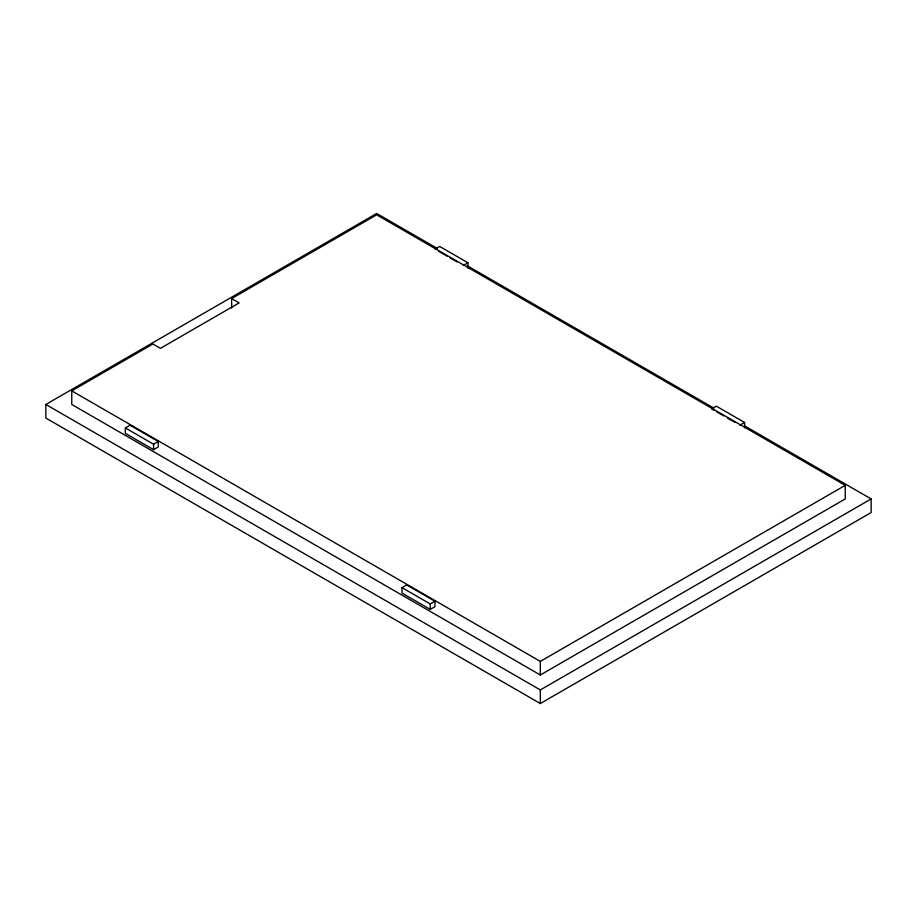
<?xml version="1.0" encoding="UTF-8"?>
<svg xmlns="http://www.w3.org/2000/svg" width="917" height="917" viewBox="0 0 917 917"><rect width="100%" height="100%" fill="white"/><g stroke="black" fill="none" stroke-linecap="round" stroke-linejoin="round"><path stroke-width="1.38" d="M744.742 425.958L871.15 498.94L871.15 512.534L540.319 703.534L45.85 418.06L45.85 404.466L376.681 213.466L437.398 248.518M231.646 298.552L376.681 214.819L845.245 485.345L845.245 498.94L540.319 674.992L71.755 404.466L71.755 390.871L152.898 344.013L160.418 348.357L239.154 302.885L231.646 298.552L231.646 308.066M125.32 427.918L130.031 425.19L158.286 441.501L158.286 446.946L153.575 449.662L125.32 433.351L125.32 427.918L153.575 444.229L158.286 441.501M434.956 249.149L439.667 246.432L467.922 262.743L467.922 268.177M463.211 265.46L467.922 262.743M401.99 587.648L406.701 584.931L434.956 601.243L434.956 606.676L430.245 609.392L401.99 593.081L401.99 587.648L430.245 603.959L434.956 601.243M739.881 425.19L744.593 422.473L744.593 427.918M71.755 390.871L540.319 661.398L845.245 485.345M45.85 404.466L540.319 689.939L871.15 498.94M744.593 422.473L716.337 406.162L711.626 408.879L714.079 410.3M467.143 265.689L713.758 408.076M438.635 251.269L447.244 256.244M449.697 257.654L457.067 261.918M716.532 411.722L723.903 415.974M727.594 418.106L734.964 422.359M540.319 661.398L540.319 674.992M540.319 689.939L540.319 703.534M430.245 603.959L430.245 609.392M153.575 444.229L153.575 449.662"/></g></svg>
